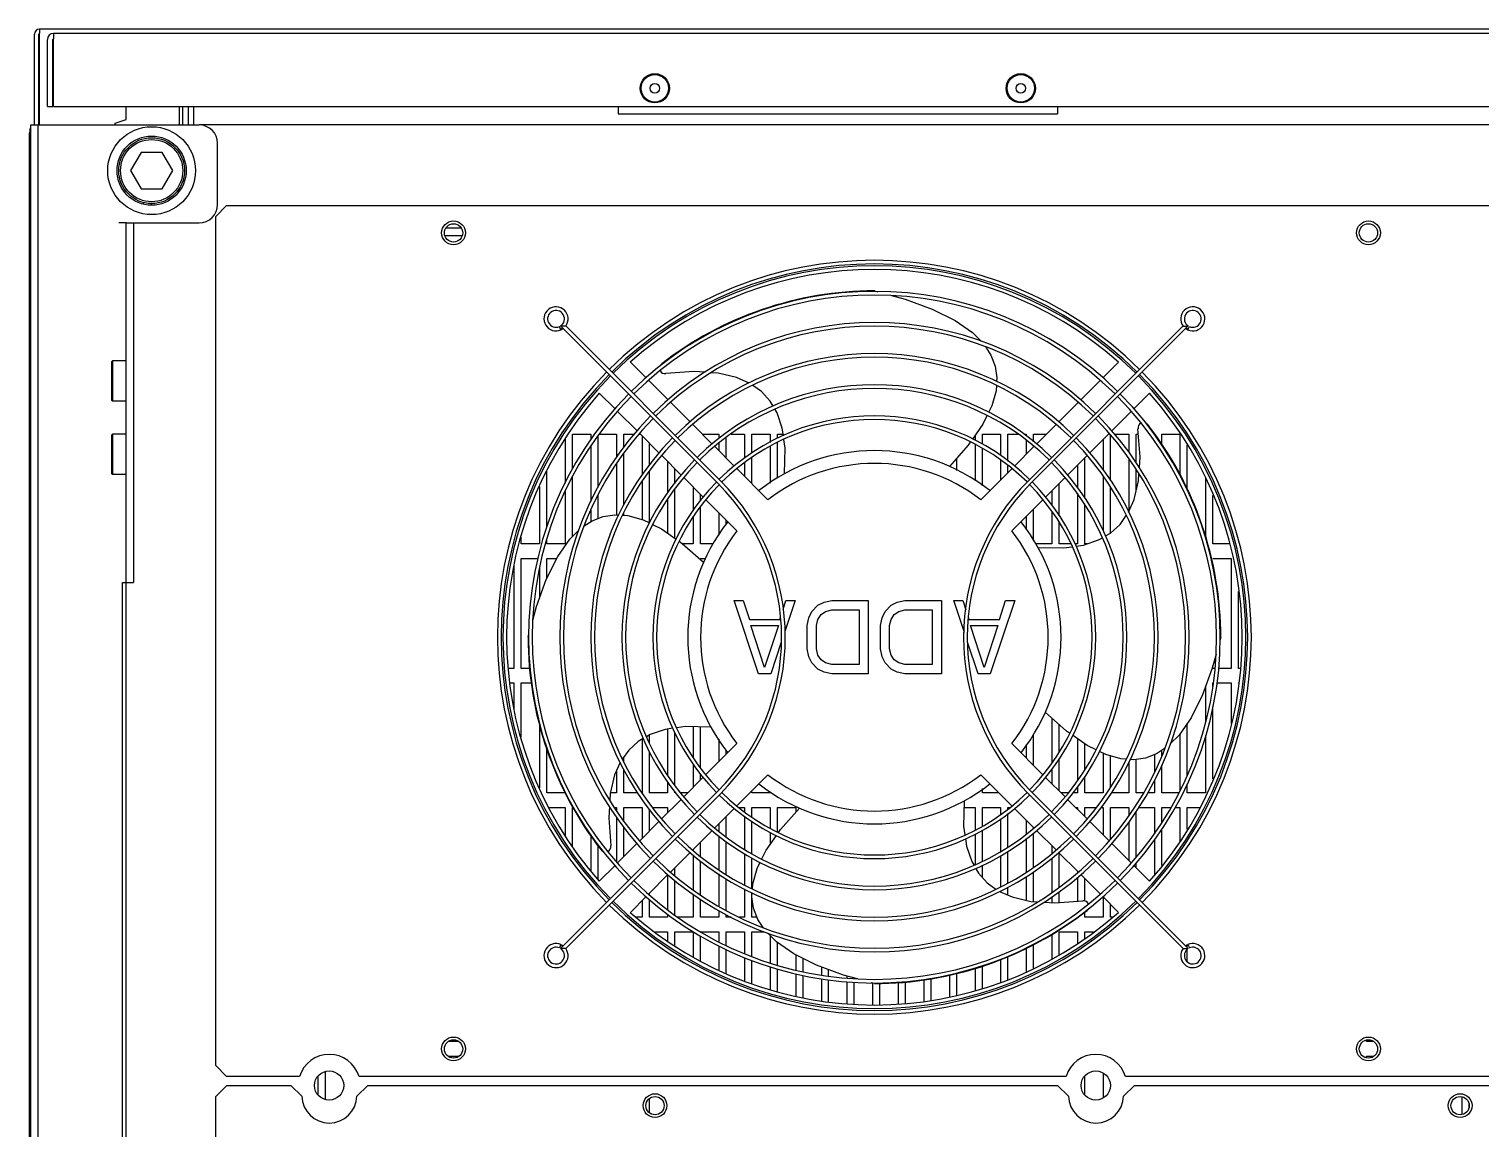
# Model space of a CAD drawing. Header units: millimetres. Extents: x 0 to 100, y -1 to 80.
# Drawn here: x 0 to 39.67, y 50.42 to 80.48 of the extents above; entities that cross this region are included whole.
import ezdxf

# ---------------------------------------------------------------- set-up
doc = ezdxf.new("R2010")
doc.units = ezdxf.units.MM
for name, color, linetype in [('2017-00020_0', 7, 'Continuous'), ('2401-00258-M8-20HWMC_0', 7, 'Continuous'), ('2401-00307_MDC-M4_0', 7, 'Continuous'), ('2401-00913_0', 7, 'Continuous'), ('2403-00027_S-M6-0_0', 7, 'Continuous'), ('2404-00013-D12D24-P_0', 7, 'Continuous'), ('2404-00038-S-D12_0', 7, 'Continuous'), ('4204-00012_0', 7, 'Continuous'), ('4212-16188_0', 7, 'Continuous'), ('4212-47912_3_0', 7, 'Continuous'), ('4212-63792_0', 7, 'Continuous'), ('4212-63794_0', 7, 'Continuous'), ('4212-63795_0', 7, 'Continuous'), ('4212-94039_0', 7, 'Continuous'), ('4212-97726_0', 7, 'Continuous'), ('4212-97727_0', 7, 'Continuous'), ('4212-KH007_0', 7, 'Continuous'), ('4215-00605_0', 7, 'Continuous'), ('4215-00863_0', 7, 'Continuous'), ('GUDINGJIAN_HOUBAN_7_0', 7, 'Continuous'), ('HOUSHANHENLIAN_26_0', 7, 'Continuous'), ('ZUOHOULIZHU_27_0', 7, 'Continuous')]:
    doc.layers.add(name, color=color, linetype=linetype)

msp = doc.modelspace()

# ---------------------------------------------------------------- linework, layer by layer
at = {"layer": '2017-00020_0', "color": 7, "linetype": 'Continuous'}
for p, q in [((23.1, 73.324), (23.19, 73.3)), ((16.862, 70.947), (16.431, 71.378)), ((18.828, 71.078), (18.647, 71.089)), ((29.769, 71.378), (29.338, 70.947)), ((17.463, 70.345), (16.932, 70.876)), ((20.015, 70.573), (19.78, 70.743)), ((29.268, 70.876), (28.74, 70.348)), ((15.582, 70.529), (16.013, 70.098)), ((18.066, 69.743), (17.535, 70.274)), ((28.669, 70.278), (28.138, 69.747)), ((30.187, 70.098), (30.618, 70.529)), ((16.084, 70.028), (16.615, 69.497)), ((20.442, 69.988), (20.386, 70.084)), ((26.307, 70.181), (26.22, 70.004)), ((29.588, 69.5), (30.116, 70.028)), ((18.668, 69.14), (18.136, 69.672)), ((28.067, 69.675), (27.53, 69.139)), ((16.686, 69.425), (17.217, 68.894)), ((19.271, 68.538), (18.739, 69.07)), ((27.459, 69.068), (26.926, 68.535)), ((28.987, 68.898), (29.518, 69.429)), ((17.288, 68.824), (17.82, 68.292)), ((28.379, 68.29), (28.915, 68.827)), ((20.192, 67.616), (19.342, 68.467)), ((26.855, 68.463), (26.008, 67.616)), ((30.318, 68.132), (30.33, 68.321)), ((17.89, 68.221), (18.422, 67.689)), ((27.775, 67.686), (28.308, 68.219)), ((18.493, 67.618), (19.344, 66.768)), ((26.856, 66.768), (27.703, 67.615)), ((29.813, 66.945), (29.984, 67.182)), ((27.571, 66.314), (28.265, 66.299)), ((28.265, 66.299), (28.501, 66.333)), ((29.228, 66.518), (29.331, 66.578)), ((19.933, 62.86), (19.267, 64.86)), ((19.267, 64.86), (19.517, 64.86)), ((19.517, 64.86), (19.683, 64.349)), ((20.605, 64.62), (20.683, 64.86)), ((20.933, 64.86), (20.652, 64.017)), ((20.683, 64.86), (20.933, 64.86)), ((21.392, 64.562), (21.558, 64.732)), ((21.558, 64.732), (21.725, 64.817)), ((21.725, 64.817), (21.933, 64.86)), ((21.933, 64.86), (22.933, 64.86)), ((22.933, 64.86), (22.933, 62.86)), ((23.392, 64.562), (23.558, 64.732)), ((23.558, 64.732), (23.725, 64.817)), ((23.725, 64.817), (23.933, 64.86)), ((23.933, 64.86), (24.933, 64.86)), ((24.933, 64.86), (24.933, 62.86)), ((25.558, 63.985), (25.267, 64.86)), ((25.267, 64.86), (25.517, 64.86)), ((25.517, 64.86), (25.598, 64.611)), ((26.933, 64.86), (26.267, 62.86)), ((26.517, 64.349), (26.683, 64.86)), ((26.683, 64.86), (26.933, 64.86)), ((19.683, 64.349), (20.517, 64.349)), ((20.517, 64.349), (20.537, 64.41)), ((21.267, 64.179), (21.308, 64.392)), ((21.308, 64.392), (21.392, 64.562)), ((21.517, 64.179), (21.558, 64.349)), ((21.558, 64.349), (21.642, 64.477)), ((21.642, 64.477), (21.767, 64.562)), ((21.767, 64.562), (21.933, 64.605)), ((21.933, 64.605), (22.683, 64.605)), ((22.683, 64.605), (22.683, 63.115)), ((23.267, 64.179), (23.308, 64.392)), ((23.308, 64.392), (23.392, 64.562)), ((23.517, 64.179), (23.558, 64.349)), ((23.558, 64.349), (23.642, 64.477)), ((23.642, 64.477), (23.767, 64.562)), ((23.767, 64.562), (23.933, 64.605)), ((23.933, 64.605), (24.683, 64.605)), ((24.683, 64.605), (24.683, 63.115)), ((25.663, 64.41), (25.683, 64.349)), ((25.683, 64.349), (26.517, 64.349)), ((13.636, 63.86), (13.66, 63.95)), ((20.1, 63.03), (19.725, 64.179)), ((19.725, 64.179), (20.475, 64.179)), ((20.475, 64.179), (20.1, 63.03)), ((21.267, 63.541), (21.267, 64.179)), ((21.517, 63.541), (21.517, 64.179)), ((23.267, 63.541), (23.267, 64.179)), ((23.517, 63.541), (23.517, 64.179)), ((26.1, 63.03), (25.725, 64.179)), ((25.725, 64.179), (26.475, 64.179)), ((26.475, 64.179), (26.1, 63.03)), ((20.554, 63.721), (20.267, 62.86)), ((21.308, 63.328), (21.267, 63.541)), ((21.558, 63.371), (21.517, 63.541)), ((23.308, 63.328), (23.267, 63.541)), ((23.558, 63.371), (23.517, 63.541)), ((25.933, 62.86), (25.646, 63.721)), ((32.565, 63.86), (32.54, 63.77)), ((21.392, 63.158), (21.308, 63.328)), ((21.558, 62.988), (21.392, 63.158)), ((21.642, 63.243), (21.558, 63.371)), ((21.767, 63.158), (21.642, 63.243)), ((21.933, 63.115), (21.767, 63.158)), ((22.683, 63.115), (21.933, 63.115)), ((23.392, 63.158), (23.308, 63.328)), ((23.558, 62.988), (23.392, 63.158)), ((23.642, 63.243), (23.558, 63.371)), ((23.767, 63.158), (23.642, 63.243)), ((23.933, 63.115), (23.767, 63.158)), ((24.683, 63.115), (23.933, 63.115)), ((20.267, 62.86), (19.933, 62.86)), ((21.725, 62.903), (21.558, 62.988)), ((21.933, 62.86), (21.725, 62.903)), ((22.933, 62.86), (21.933, 62.86)), ((23.725, 62.903), (23.558, 62.988)), ((23.933, 62.86), (23.725, 62.903)), ((24.933, 62.86), (23.933, 62.86)), ((26.267, 62.86), (25.933, 62.86)), ((16.972, 61.202), (16.869, 61.142)), ((17.935, 61.421), (17.699, 61.387)), ((18.629, 61.406), (17.935, 61.421)), ((16.387, 60.775), (16.216, 60.538)), ((19.344, 60.952), (18.497, 60.105)), ((27.707, 60.102), (26.856, 60.952)), ((18.425, 60.034), (17.892, 59.501)), ((19.345, 59.257), (20.192, 60.104)), ((26.008, 60.104), (26.858, 59.253)), ((28.31, 59.499), (27.778, 60.031)), ((15.882, 59.588), (15.87, 59.399)), ((17.821, 59.43), (17.285, 58.893)), ((18.741, 58.652), (19.274, 59.185)), ((26.929, 59.182), (27.461, 58.65)), ((28.912, 58.896), (28.38, 59.428)), ((17.213, 58.822), (16.682, 58.291)), ((29.514, 58.295), (28.983, 58.826)), ((18.133, 58.045), (18.67, 58.581)), ((27.532, 58.58), (28.064, 58.048)), ((16.612, 58.22), (16.084, 57.692)), ((17.531, 57.442), (18.062, 57.973)), ((28.134, 57.977), (28.665, 57.446)), ((30.116, 57.692), (29.585, 58.223)), ((16.013, 57.622), (15.582, 57.191)), ((19.893, 57.539), (19.98, 57.716)), ((25.758, 57.732), (25.814, 57.636)), ((30.618, 57.191), (30.187, 57.622)), ((16.932, 56.844), (17.46, 57.372)), ((26.185, 57.147), (26.42, 56.977)), ((28.737, 57.375), (29.268, 56.844)), ((16.431, 56.342), (16.862, 56.773)), ((29.338, 56.773), (29.769, 56.342)), ((27.372, 56.642), (27.553, 56.631)), ((23.1, 54.396), (23.01, 54.42))]:
    msp.add_line(p, q, dxfattribs=at)
for points in [[(23.565, 73.197), (23.941, 73.094), (24.678, 72.825), (25.306, 72.514), (25.778, 72.185), (26.013, 71.947)], [(26.143, 71.788), (26.285, 71.57), (26.401, 71.268), (26.447, 70.95), (26.44, 70.848)], [(18.473, 71.1), (18.166, 71.119), (17.401, 71.063)], [(19.678, 70.805), (19.336, 70.958), (18.828, 71.078)], [(26.433, 70.739), (26.423, 70.597), (26.307, 70.181)], [(20.335, 70.171), (20.253, 70.311), (20.015, 70.573)], [(20.613, 69.362), (20.582, 69.574), (20.442, 69.988)], [(26.176, 69.914), (26.06, 69.678), (25.778, 69.275)], [(30.34, 68.489), (30.359, 68.794), (30.303, 69.559)], [(20.646, 68.331), (20.661, 69.025), (20.627, 69.26)], [(25.72, 69.192), (25.664, 69.112), (25.15, 68.53)], [(30.045, 67.282), (30.198, 67.624), (30.318, 68.132)], [(15.172, 66.903), (15.39, 67.045), (15.692, 67.161), (16.01, 67.207), (16.117, 67.2)], [(16.223, 67.193), (16.363, 67.183), (16.779, 67.067), (16.951, 66.982)], [(13.763, 64.325), (13.866, 64.701), (14.135, 65.438), (14.446, 66.066), (14.775, 66.538), (15.016, 66.776)], [(17.04, 66.938), (17.282, 66.82), (17.683, 66.54)], [(29.417, 66.629), (29.551, 66.707), (29.813, 66.945)], [(17.765, 66.482), (17.848, 66.424), (18.43, 65.91)], [(28.604, 66.348), (28.814, 66.378), (29.228, 66.518)], [(32.437, 63.395), (32.334, 63.019), (32.065, 62.282), (31.754, 61.654), (31.425, 61.182), (31.184, 60.944)], [(28.435, 61.238), (28.352, 61.296), (27.77, 61.81)], [(17.596, 61.372), (17.386, 61.342), (16.972, 61.202)], [(29.16, 60.782), (28.918, 60.9), (28.517, 61.18)], [(16.783, 61.091), (16.649, 61.013), (16.387, 60.775)], [(29.977, 60.527), (29.837, 60.537), (29.421, 60.653), (29.249, 60.738)], [(31.028, 60.817), (30.81, 60.675), (30.508, 60.559), (30.19, 60.513), (30.083, 60.52)], [(16.155, 60.438), (16.002, 60.096), (15.882, 59.588)], [(15.86, 59.231), (15.841, 58.926), (15.897, 58.161)], [(20.48, 58.528), (20.536, 58.608), (21.05, 59.19)], [(25.554, 59.389), (25.539, 58.695), (25.573, 58.46)], [(20.024, 57.806), (20.14, 58.042), (20.422, 58.445)], [(25.587, 58.358), (25.618, 58.146), (25.758, 57.732)], [(19.767, 56.981), (19.777, 57.123), (19.893, 57.539)], [(25.865, 57.549), (25.947, 57.409), (26.185, 57.147)], [(20.057, 55.932), (19.915, 56.15), (19.799, 56.452), (19.753, 56.77), (19.76, 56.872)], [(26.522, 56.915), (26.864, 56.762), (27.372, 56.642)], [(27.727, 56.62), (28.034, 56.601), (28.799, 56.657)], [(22.635, 54.523), (22.259, 54.626), (21.522, 54.895), (20.894, 55.206), (20.422, 55.535), (20.187, 55.773)]]:
    msp.add_lwpolyline(points, dxfattribs=at)
for centre, radius, start, end in [((23.1, 63.86), 10.05, 48.4227, 131.5773), ((23.1, 63.86), 9.464, 90, 127.8739), ((14.4, 72.56), 0.31, 294.8049, 306), ((31.8, 72.56), 0.31, 234, 245.1951), ((17.382, 71.212), 0.15, 127.8739, 158.1392), ((17.382, 71.212), 0.15, 206.6536, 277.2965), ((23.1, 63.86), 10.05, 138.4227, 221.5773), ((23.1, 63.86), 10.05, 318.4227, 41.5773), ((30.452, 69.578), 0.15, 116.6536, 187.2965), ((30.452, 69.578), 0.15, 37.8739, 68.1392), ((23.1, 63.86), 9.464, 0, 37.8739), ((23.1, 63.86), 5.1, 51.7714, 128.2286), ((23.1, 63.86), 4.75, 52.2567, 127.7433), ((23.1, 63.86), 5.1, 141.7714, 218.2286), ((23.1, 63.86), 4.75, 142.2567, 217.7433), ((23.1, 63.86), 4.75, 322.2567, 37.7433), ((23.1, 63.86), 5.1, 321.7714, 38.2286), ((23.1, 63.86), 9.464, 180, 217.8739), ((23.1, 63.86), 4.75, 232.2567, 307.7433), ((23.1, 63.86), 5.1, 231.7714, 308.2286), ((15.748, 58.142), 0.15, 217.8739, 248.1392), ((15.748, 58.142), 0.15, 296.6536, 7.2965), ((23.1, 63.86), 10.05, 228.4227, 311.5773), ((23.1, 63.86), 9.464, 270, 307.8739), ((28.818, 56.508), 0.15, 26.6536, 97.2965), ((28.818, 56.508), 0.15, 307.8739, 338.1392), ((14.4, 55.16), 0.31, 54, 65.1951), ((31.8, 55.16), 0.31, 114.8049, 126)]:
    msp.add_arc(centre, radius, start, end, dxfattribs=at)
at = {"layer": '2401-00258-M8-20HWMC_0', "color": 7, "linetype": 'Continuous'}
for p, q in [((11.393, 75.05), (11.807, 75.05)), ((11.36, 74.84), (11.84, 74.84))]:
    msp.add_line(p, q, dxfattribs=at)
at = {"layer": '2401-00307_MDC-M4_0', "color": 7, "linetype": 'Continuous'}
for centre, radius in [((17.1, 78.86), 0.375), ((17.1, 78.86), 0.13), ((27.1, 78.86), 0.375), ((27.1, 78.86), 0.13)]:
    msp.add_circle(centre, radius, dxfattribs=at)
at = {"layer": '2401-00913_0', "color": 7, "linetype": 'Continuous'}
for p, q in [((3.061, 77.11), (2.773, 76.61)), ((3.639, 77.11), (3.061, 77.11)), ((3.927, 76.61), (3.639, 77.11)), ((2.773, 76.61), (3.061, 76.11)), ((3.639, 76.11), (3.927, 76.61)), ((3.061, 76.11), (3.639, 76.11))]:
    msp.add_line(p, q, dxfattribs=at)
for radius in [0.9, 0.85]:
    msp.add_circle((3.35, 76.61), radius, dxfattribs=at)
at = {"layer": '2403-00027_S-M6-0_0', "color": 7, "linetype": 'Continuous'}
for p, q in [((2.25, 71.382), (2.28, 71.412)), ((2.25, 71.382), (2.25, 70.338)), ((2.28, 71.412), (2.28, 70.308)), ((2.65, 71.412), (2.28, 71.412)), ((2.25, 70.338), (2.28, 70.308)), ((2.65, 70.308), (2.28, 70.308)), ((2.25, 69.382), (2.28, 69.412)), ((2.25, 69.382), (2.25, 68.338)), ((2.28, 69.412), (2.28, 68.308)), ((2.65, 69.412), (2.28, 69.412)), ((2.25, 68.338), (2.28, 68.308)), ((2.65, 68.308), (2.28, 68.308))]:
    msp.add_line(p, q, dxfattribs=at)
at = {"layer": '2404-00013-D12D24-P_0', "color": 7, "linetype": 'Continuous'}
msp.add_circle((3.35, 76.61), 1.2, dxfattribs=at)
at = {"layer": '2404-00038-S-D12_0', "color": 7, "linetype": 'Continuous'}
for p, q in [((3.129, 75.691), (3.129, 75.739)), ((3.35, 75.665), (3.35, 75.713))]:
    msp.add_line(p, q, dxfattribs=at)
msp.add_circle((3.35, 76.61), 0.945, dxfattribs=at)
at = {"layer": '4204-00012_0', "color": 7, "linetype": 'Continuous'}
for p, q in [((14.535, 72.259), (14.494, 72.35)), ((18.822, 68.067), (14.523, 72.366)), ((14.598, 72.362), (14.562, 72.363)), ((18.893, 68.138), (14.666, 72.365)), ((27.307, 68.138), (31.534, 72.365)), ((27.378, 68.067), (31.677, 72.366)), ((31.602, 72.362), (31.638, 72.363)), ((31.665, 72.259), (31.706, 72.35)), ((14.523, 55.354), (18.822, 59.653)), ((14.666, 55.355), (18.893, 59.582)), ((31.534, 55.355), (27.307, 59.582)), ((31.677, 55.354), (27.378, 59.653)), ((14.535, 55.461), (14.494, 55.37)), ((14.598, 55.358), (14.562, 55.357)), ((31.602, 55.358), (31.638, 55.357)), ((31.665, 55.461), (31.706, 55.37))]:
    msp.add_line(p, q, dxfattribs=at)
for points in [[(14.562, 72.363), (14.534, 72.365), (14.523, 72.366)], [(14.666, 72.365), (14.657, 72.364), (14.63, 72.363), (14.598, 72.362)], [(31.534, 72.365), (31.543, 72.364), (31.57, 72.363), (31.602, 72.362)], [(31.638, 72.363), (31.666, 72.365), (31.677, 72.366)], [(14.562, 55.357), (14.534, 55.355), (14.523, 55.354)], [(14.666, 55.355), (14.656, 55.356), (14.63, 55.357), (14.598, 55.358)], [(31.534, 55.355), (31.544, 55.356), (31.57, 55.357), (31.602, 55.358)], [(31.638, 55.357), (31.666, 55.355), (31.677, 55.354)]]:
    msp.add_lwpolyline(points, dxfattribs=at)
for centre, radius, start, end in [((23.1, 63.86), 10.3, 45.2785, 134.7215), ((23.1, 63.86), 10.2, 45.281, 134.7182), ((23.1, 63.86), 9.45, 45.3042, 134.6958), ((23.1, 63.86), 9.35, 45.3074, 134.6926), ((14.4, 72.56), 0.33, 323.7147, 294.0752), ((14.4, 72.56), 0.23, 302.4441, 294.0752), ((31.8, 72.56), 0.33, 245.9248, 216.2853), ((31.8, 72.56), 0.23, 245.9248, 237.5559), ((23.1, 63.86), 8.6, 45.3334, 134.6664), ((23.1, 63.86), 8.5, 45.3373, 134.6624), ((23.1, 63.86), 7.75, 45.37, 134.629), ((23.1, 63.86), 7.65, 45.3748, 134.6241), ((23.1, 63.86), 10.3, 135.2785, 224.7215), ((23.1, 63.86), 10.2, 135.2818, 224.719), ((23.1, 63.86), 10.2, 315.2818, 44.719), ((23.1, 63.86), 10.3, 315.2785, 44.7215), ((23.1, 63.86), 6.9, 45.4154, 134.584), ((23.1, 63.86), 6.8, 45.4215, 134.5779), ((23.1, 63.86), 9.45, 135.3042, 224.6958), ((23.1, 63.86), 9.35, 135.3074, 224.6926), ((23.1, 63.86), 9.35, 315.3074, 44.6926), ((23.1, 63.86), 9.45, 315.3042, 44.6958), ((23.1, 63.86), 8.6, 135.3336, 224.6666), ((23.1, 63.86), 8.5, 135.3376, 224.6627), ((23.1, 63.86), 6.05, 45.4741, 134.4995), ((23.1, 63.86), 8.5, 315.3376, 44.6627), ((23.1, 63.86), 8.6, 315.3336, 44.6666), ((23.1, 63.86), 5.95, 45.482, 134.5594), ((23.1, 63.86), 7.75, 135.371, 224.63), ((23.1, 63.86), 7.65, 135.3759, 224.6252), ((23.1, 63.86), 7.65, 315.3759, 44.6252), ((23.1, 63.86), 7.75, 315.371, 44.63), ((23.1, 63.86), 6.9, 135.416, 224.5846), ((23.1, 63.86), 6.9, 315.416, 44.5846), ((23.1, 63.86), 6.8, 135.4221, 224.5785), ((23.1, 63.86), 6.8, 315.4221, 44.5785), ((23.1, 63.86), 6.05, 135.5005, 224.5259), ((23.1, 63.86), 5.95, 135.5275, 224.518), ((14.615, 63.86), 5.95, 315, 45), ((14.615, 63.86), 6.05, 315, 45), ((31.585, 63.86), 6.05, 135, 225), ((31.585, 63.86), 5.95, 135, 225), ((23.1, 63.86), 5.95, 315.4529, 44.518), ((23.1, 63.86), 6.05, 315.5005, 44.5259), ((23.1, 63.86), 6.05, 225.4741, 314.4995), ((23.1, 63.86), 5.95, 225.482, 314.5594), ((23.1, 63.86), 6.9, 225.4154, 314.584), ((23.1, 63.86), 6.8, 225.4215, 314.5779), ((23.1, 63.86), 7.75, 225.37, 314.629), ((23.1, 63.86), 7.65, 225.3748, 314.6241), ((23.1, 63.86), 8.6, 225.3334, 314.6664), ((23.1, 63.86), 8.5, 225.3373, 314.6624), ((23.1, 63.86), 9.45, 225.3042, 314.6958), ((23.1, 63.86), 9.35, 225.3074, 314.6926), ((23.1, 63.86), 10.3, 225.2785, 314.7215), ((23.1, 63.86), 10.2, 225.281, 314.7182), ((14.4, 55.16), 0.33, 65.9248, 36.2853), ((14.4, 55.16), 0.23, 65.9248, 57.5559), ((31.8, 55.16), 0.33, 143.7147, 114.0752), ((31.8, 55.16), 0.23, 122.4441, 114.0752)]:
    msp.add_arc(centre, radius, start, end, dxfattribs=at)
at = {"layer": '4212-16188_0', "color": 7, "linetype": 'Continuous'}
for p, q in [((14.65, 69.277), (14.65, 68.068)), ((14.85, 68.468), (14.85, 69.41)), ((14.85, 69.41), (15.35, 69.41)), ((15.35, 69.41), (15.35, 69.262)), ((15.35, 69.085), (15.35, 67.566)), ((15.55, 67.978), (15.55, 69.362)), ((15.581, 69.41), (16.05, 69.41)), ((16.05, 69.41), (16.05, 68.777)), ((16.25, 69.048), (16.25, 69.41)), ((16.25, 69.41), (16.536, 69.41)), ((16.672, 69.41), (16.701, 69.41)), ((16.75, 69.361), (16.75, 68.29)), ((16.95, 68.562), (16.95, 69.161)), ((18.399, 69.41), (18.85, 69.41)), ((18.85, 69.41), (18.85, 69.29)), ((18.85, 69.167), (18.85, 68.959)), ((19.05, 68.759), (19.05, 69.316)), ((19.183, 69.41), (19.55, 69.41)), ((19.55, 69.41), (19.55, 68.755)), ((19.75, 68.887), (19.75, 69.41)), ((19.75, 69.41), (20.25, 69.41)), ((20.25, 69.41), (20.25, 69.185)), ((20.25, 69.072), (20.25, 68.067)), ((20.45, 69.298), (20.45, 69.41)), ((20.45, 69.41), (20.606, 69.41)), ((20.45, 68.207), (20.45, 69.184)), ((25.85, 69.378), (25.85, 69.242)), ((25.85, 69.132), (25.85, 68.137)), ((26.05, 69.137), (26.05, 69.41)), ((26.05, 69.41), (26.55, 69.41)), ((26.55, 69.41), (26.55, 68.828)), ((26.75, 68.674), (26.75, 69.41)), ((26.75, 69.41), (27.025, 69.41)), ((27.193, 69.41), (27.25, 69.41)), ((27.25, 69.41), (27.25, 69.364)), ((27.25, 69.236), (27.25, 68.859)), ((27.45, 69.203), (27.45, 69.41)), ((27.45, 69.41), (27.801, 69.41)), ((27.45, 69.06), (27.45, 69.075)), ((29.35, 69.261), (29.35, 68.442)), ((29.55, 68.139), (29.55, 69.395)), ((29.663, 69.41), (30.05, 69.41)), ((30.05, 69.41), (30.05, 68.917)), ((30.25, 68.622), (30.25, 69.41)), ((30.25, 69.41), (30.314, 69.41)), ((30.95, 69.114), (30.95, 69.41)), ((30.95, 69.41), (31.45, 69.41)), ((31.45, 69.41), (31.45, 68.278)), ((31.65, 67.877), (31.65, 69.105)), ((16.25, 67.484), (16.25, 68.89)), ((17.45, 68.661), (17.45, 67.804)), ((19.75, 68.059), (19.75, 68.766)), ((25.35, 68.417), (25.35, 68.756)), ((26.05, 67.997), (26.05, 69.019)), ((26.55, 68.705), (26.55, 68.159)), ((28.85, 67.657), (28.85, 68.761)), ((30.05, 68.741), (30.05, 67.293)), ((14.15, 66.889), (14.15, 68.419)), ((14.85, 66.612), (14.85, 68.246)), ((16.05, 68.606), (16.05, 67.204)), ((16.95, 66.988), (16.95, 68.409)), ((17.65, 68.083), (17.65, 68.461)), ((19.55, 68.626), (19.55, 68.259)), ((26.75, 68.359), (26.75, 68.546)), ((28.65, 68.561), (28.65, 67.953)), ((29.35, 68.261), (29.35, 66.765)), ((30.25, 67.843), (30.25, 68.446)), ((13.95, 67.972), (13.95, 66.41)), ((14.65, 67.844), (14.65, 66.41)), ((16.75, 68.121), (16.75, 67.075)), ((17.65, 66.563), (17.65, 67.917)), ((18.15, 67.961), (18.15, 67.332)), ((27.95, 67.861), (27.95, 67.464)), ((28.15, 67.178), (28.15, 68.061)), ((29.55, 66.706), (29.55, 67.967)), ((32.15, 68.212), (32.15, 66.583)), ((15.55, 67.106), (15.55, 67.753)), ((17.45, 67.633), (17.45, 66.702)), ((18.35, 67.606), (18.35, 67.761)), ((28.65, 67.785), (28.65, 66.41)), ((28.85, 66.41), (28.85, 67.472)), ((32.35, 66.41), (32.35, 67.733)), ((15.35, 67.331), (15.35, 67.019)), ((16.25, 67.191), (16.25, 67.251)), ((18.15, 67.147), (18.15, 66.41)), ((18.35, 66.41), (18.35, 67.432)), ((18.85, 67.261), (18.85, 66.648)), ((19.05, 66.934), (19.05, 67.061)), ((27.25, 67.161), (27.25, 66.791)), ((27.45, 66.505), (27.45, 67.361)), ((27.95, 67.303), (27.95, 66.41)), ((28.15, 66.41), (28.15, 66.992)), ((13.45, 66.41), (13.45, 66.59)), ((13.95, 66.41), (13.45, 66.41)), ((14.15, 66.41), (14.15, 66.534)), ((14.65, 66.41), (14.15, 66.41)), ((18.15, 66.41), (17.865, 66.41)), ((18.683, 66.41), (18.35, 66.41)), ((27.95, 66.41), (27.517, 66.41)), ((28.465, 66.41), (28.15, 66.41)), ((28.65, 66.41), (28.575, 66.41)), ((28.91, 66.41), (28.85, 66.41)), ((32.799, 66.41), (32.35, 66.41)), ((13.45, 63.01), (13.45, 66.01)), ((13.45, 66.01), (13.898, 66.01)), ((14.15, 65.469), (14.15, 66.01)), ((14.15, 66.01), (14.418, 66.01)), ((18.35, 65.981), (18.35, 66.01)), ((18.35, 66.01), (18.497, 66.01)), ((32.35, 66.01), (32.85, 66.01)), ((32.85, 66.01), (32.85, 63.01)), ((13.25, 65.85), (13.25, 63.01)), ((13.95, 65.752), (13.95, 64.931)), ((33.05, 63.01), (33.05, 65.111)), ((13.25, 63.01), (13.097, 63.01)), ((13.692, 63.01), (13.45, 63.01)), ((32.35, 63.01), (32.35, 63.078)), ((32.401, 63.01), (32.35, 63.01)), ((32.85, 63.01), (32.502, 63.01)), ((33.103, 63.01), (33.05, 63.01)), ((13.15, 62.61), (13.25, 62.61)), ((13.25, 62.61), (13.25, 61.87)), ((13.45, 61.13), (13.45, 62.61)), ((13.45, 62.61), (13.719, 62.61)), ((32.15, 62.515), (32.15, 61.538)), ((32.35, 62.513), (32.35, 62.61)), ((32.35, 62.61), (32.364, 62.61)), ((32.465, 62.61), (32.85, 62.61)), ((32.85, 62.61), (32.85, 61.5)), ((33.05, 62.609), (33.05, 62.61)), ((32.35, 59.987), (32.35, 61.962)), ((27.95, 61.651), (27.95, 60.415)), ((31.65, 60.077), (31.65, 61.505)), ((13.95, 61.458), (13.95, 59.748)), ((16.95, 60.978), (16.95, 61.189)), ((17.45, 61.352), (17.45, 60.092)), ((17.65, 59.802), (17.65, 61.256)), ((18.15, 61.416), (18.15, 60.571)), ((18.35, 60.29), (18.35, 61.412)), ((27.45, 60.359), (27.45, 61.215)), ((28.15, 60.716), (28.15, 61.474)), ((31.45, 61.218), (31.45, 59.675)), ((32.15, 61.173), (32.15, 59.61)), ((14.15, 59.61), (14.15, 60.831)), ((16.75, 61.072), (16.75, 59.61)), ((16.95, 59.61), (16.95, 60.732)), ((18.85, 61.072), (18.85, 60.459)), ((19.05, 60.659), (19.05, 60.786)), ((27.25, 60.929), (27.25, 60.559)), ((28.65, 61.087), (28.65, 59.943)), ((28.85, 60.234), (28.85, 60.948)), ((30.95, 60.601), (30.95, 60.766)), ((16.25, 60.472), (16.25, 60.585)), ((18.15, 60.382), (18.15, 59.759)), ((28.15, 59.659), (28.15, 60.542)), ((29.35, 60.688), (29.35, 59.61)), ((29.55, 59.756), (29.55, 60.617)), ((30.05, 60.447), (30.05, 59.61)), ((30.25, 59.61), (30.25, 60.521)), ((30.75, 60.652), (30.75, 60.178)), ((30.95, 59.61), (30.95, 60.36)), ((16.05, 60.204), (16.05, 59.61)), ((16.25, 59.61), (16.25, 60.256)), ((18.35, 59.959), (18.35, 60.129)), ((27.95, 60.257), (27.95, 59.859)), ((28.85, 59.61), (28.85, 60.055)), ((30.75, 59.948), (30.75, 59.61)), ((14.65, 59.61), (14.15, 59.61)), ((16.05, 59.61), (15.887, 59.61)), ((16.631, 59.61), (16.25, 59.61)), ((17.45, 59.61), (16.95, 59.61)), ((17.45, 59.906), (17.45, 59.61)), ((17.65, 59.61), (17.65, 59.643)), ((18.001, 59.61), (17.805, 59.61)), ((19.75, 59.61), (19.75, 59.661)), ((20.25, 59.61), (19.75, 59.61)), ((26.05, 59.61), (26.05, 59.723)), ((26.501, 59.61), (26.05, 59.61)), ((28.407, 59.61), (28.199, 59.61)), ((28.65, 59.61), (28.53, 59.61)), ((28.65, 59.767), (28.65, 59.61)), ((29.35, 59.61), (28.85, 59.61)), ((30.05, 59.61), (29.58, 59.61)), ((30.451, 59.61), (30.25, 59.61)), ((30.75, 59.61), (30.57, 59.61)), ((31.418, 59.61), (30.95, 59.61)), ((31.65, 59.61), (31.65, 59.853)), ((32.15, 59.61), (31.65, 59.61)), ((14.203, 59.21), (14.65, 59.21)), ((14.65, 59.21), (14.65, 58.443)), ((14.85, 58.134), (14.85, 59.21)), ((15.859, 59.21), (15.874, 59.21)), ((15.989, 59.21), (16.05, 59.21)), ((16.05, 59.21), (16.05, 59.114)), ((16.25, 58.844), (16.25, 59.21)), ((16.25, 59.21), (16.75, 59.21)), ((16.75, 59.21), (16.75, 58.359)), ((16.95, 58.559), (16.95, 59.154)), ((17.033, 59.21), (17.45, 59.21)), ((17.45, 59.21), (17.45, 59.059)), ((19.404, 59.21), (19.55, 59.21)), ((19.55, 59.21), (19.55, 59.095)), ((19.75, 58.947), (19.75, 59.21)), ((19.75, 59.21), (20.25, 59.21)), ((20.25, 59.21), (20.25, 58.639)), ((20.45, 58.542), (20.45, 59.21)), ((20.45, 59.21), (20.95, 59.21)), ((20.95, 59.21), (20.95, 59.077)), ((25.55, 59.21), (25.85, 59.21)), ((25.85, 59.21), (25.85, 58.594)), ((26.05, 58.702), (26.05, 59.21)), ((26.05, 59.21), (26.55, 59.21)), ((26.55, 59.21), (26.55, 59.013)), ((26.75, 59.164), (26.75, 59.21)), ((26.75, 59.21), (26.81, 59.21)), ((28.599, 59.21), (28.65, 59.21)), ((28.65, 59.21), (28.65, 59.159)), ((28.85, 58.959), (28.85, 59.21)), ((28.85, 59.21), (29.164, 59.21)), ((29.294, 59.21), (29.35, 59.21)), ((29.35, 59.21), (29.35, 58.459)), ((29.55, 58.335), (29.55, 59.21)), ((29.55, 59.21), (30.05, 59.21)), ((30.05, 59.21), (30.05, 58.979)), ((30.326, 59.21), (30.75, 59.21)), ((30.75, 59.21), (30.75, 58.492)), ((30.95, 58.796), (30.95, 59.21)), ((30.95, 59.21), (31.206, 59.21)), ((31.324, 59.21), (31.45, 59.21)), ((31.45, 59.21), (31.45, 58.272)), ((31.65, 58.615), (31.65, 59.21)), ((31.65, 59.21), (31.997, 59.21)), ((16.05, 58.951), (16.05, 57.73)), ((18.85, 58.761), (18.85, 58.565)), ((19.05, 58.404), (19.05, 58.961)), ((19.55, 58.967), (19.55, 58.071)), ((19.75, 57.943), (19.75, 58.83)), ((26.55, 58.897), (26.55, 58.01)), ((26.75, 58.124), (26.75, 59.043)), ((27.25, 58.861), (27.25, 58.481)), ((30.05, 58.802), (30.05, 57.759)), ((30.25, 57.839), (30.25, 59.085)), ((15.35, 58.458), (15.35, 57.49)), ((16.25, 57.859), (16.25, 58.664)), ((18.85, 58.436), (18.85, 57.511)), ((20.25, 58.525), (20.25, 58.199)), ((25.85, 58.481), (25.85, 57.651)), ((26.05, 57.737), (26.05, 58.589)), ((27.25, 58.358), (27.25, 57.437)), ((27.45, 58.64), (27.45, 58.66)), ((27.45, 57.575), (27.45, 58.506)), ((30.75, 58.326), (30.75, 57.361)), ((30.95, 57.619), (30.95, 58.606)), ((15.55, 57.232), (15.55, 58.166)), ((18.15, 58.061), (18.15, 58.032)), ((18.35, 57.875), (18.35, 58.261)), ((19.05, 57.372), (19.05, 58.274)), ((19.55, 57.952), (19.55, 57.095)), ((26.75, 57.143), (26.75, 58.009)), ((27.95, 58.161), (27.95, 57.945)), ((28.15, 57.023), (28.15, 57.961)), ((17.65, 57.342), (17.65, 57.561)), ((18.15, 57.909), (18.15, 56.961)), ((18.35, 56.813), (18.35, 57.746)), ((19.75, 56.99), (19.75, 57.831)), ((26.05, 57.295), (26.05, 57.629)), ((26.55, 57.896), (26.55, 57.037)), ((27.95, 57.819), (27.95, 56.887)), ((30.25, 57.559), (30.25, 57.691)), ((17.45, 57.361), (17.45, 56.415)), ((17.65, 56.272), (17.65, 57.22)), ((18.85, 57.391), (18.85, 56.509)), ((19.05, 56.39), (19.05, 57.259)), ((27.25, 57.321), (27.25, 56.671)), ((27.45, 56.637), (27.45, 57.452)), ((28.65, 57.453), (28.65, 57.432)), ((28.65, 57.296), (28.65, 56.646)), ((28.85, 56.652), (28.85, 57.261)), ((16.95, 56.828), (16.95, 56.861)), ((18.15, 56.837), (18.15, 56.21)), ((19.55, 56.982), (19.55, 56.21)), ((19.75, 56.21), (19.75, 56.877)), ((26.55, 56.927), (26.55, 56.902)), ((26.75, 56.812), (26.75, 57.027)), ((27.95, 56.76), (27.95, 56.606)), ((28.15, 56.609), (28.15, 56.905)), ((29.35, 56.761), (29.35, 56.21)), ((16.75, 56.661), (16.75, 56.21)), ((16.95, 56.21), (16.95, 56.693)), ((18.35, 56.21), (18.35, 56.702)), ((18.85, 56.393), (18.85, 56.21)), ((28.85, 56.21), (28.85, 56.348)), ((29.55, 56.21), (29.55, 56.561)), ((16.75, 56.21), (16.599, 56.21)), ((17.45, 56.21), (16.95, 56.21)), ((17.45, 56.286), (17.45, 56.21)), ((18.15, 56.21), (17.732, 56.21)), ((18.85, 56.21), (18.35, 56.21)), ((19.05, 56.21), (19.05, 56.284)), ((19.186, 56.21), (19.05, 56.21)), ((19.55, 56.21), (19.418, 56.21)), ((19.892, 56.21), (19.75, 56.21)), ((29.35, 56.21), (28.85, 56.21)), ((29.601, 56.21), (29.55, 56.21)), ((17.109, 55.81), (17.45, 55.81)), ((17.45, 55.81), (17.45, 55.554)), ((17.65, 55.433), (17.65, 55.81)), ((17.65, 55.81), (18.15, 55.81)), ((18.15, 55.81), (18.15, 55.13)), ((18.35, 55.81), (18.85, 55.81)), ((18.35, 55.009), (18.35, 55.698)), ((18.85, 55.81), (18.85, 55.542)), ((19.05, 55.443), (19.05, 55.81)), ((19.05, 55.81), (19.55, 55.81)), ((19.55, 55.81), (19.55, 55.219)), ((19.75, 55.137), (19.75, 55.81)), ((19.75, 55.81), (20.076, 55.81)), ((20.25, 55.709), (20.25, 54.96)), ((27.95, 55.739), (27.95, 55.069)), ((28.15, 55.191), (28.15, 55.81)), ((28.15, 55.81), (28.65, 55.81)), ((28.65, 55.81), (28.65, 55.493)), ((28.85, 55.621), (28.85, 55.81)), ((28.85, 55.81), (29.091, 55.81)), ((18.85, 55.431), (18.85, 54.772)), ((19.05, 54.682), (19.05, 55.331)), ((20.45, 54.903), (20.45, 55.516)), ((20.95, 55.178), (20.95, 54.761)), ((27.25, 55.377), (27.25, 54.727)), ((27.45, 54.817), (27.45, 55.476)), ((31.65, 55.381), (31.65, 55.427)), ((31.65, 54.988), (31.65, 55.329)), ((19.55, 55.112), (19.55, 54.459)), ((19.75, 54.397), (19.75, 55.028)), ((20.25, 54.856), (20.25, 54.241)), ((20.45, 54.178), (20.45, 54.799)), ((21.15, 54.718), (21.15, 55.079)), ((21.65, 54.848), (21.65, 54.629)), ((21.85, 54.596), (21.85, 54.775)), ((25.85, 54.819), (25.85, 54.209)), ((26.05, 54.272), (26.05, 54.885)), ((26.55, 55.059), (26.55, 54.428)), ((26.75, 54.502), (26.75, 55.128)), ((20.95, 54.658), (20.95, 54.055)), ((21.15, 54.019), (21.15, 54.618)), ((21.65, 54.528), (21.65, 53.927)), ((21.85, 53.89), (21.85, 54.495)), ((22.35, 54.601), (22.35, 54.546)), ((22.35, 54.445), (22.35, 53.855)), ((22.55, 54.531), (22.55, 54.534)), ((22.55, 53.843), (22.55, 54.431)), ((23.05, 54.409), (23.05, 53.813)), ((23.25, 53.819), (23.25, 54.405)), ((23.75, 54.434), (23.75, 53.849)), ((23.95, 53.861), (23.95, 54.452)), ((24.45, 54.499), (24.45, 53.909)), ((24.65, 53.945), (24.65, 54.539)), ((25.15, 54.638), (25.15, 54.037)), ((25.35, 54.074), (25.35, 54.68)), ((11.75, 52.81), (11.45, 52.81)), ((36.55, 52.81), (36.55, 52.854)), ((36.75, 52.81), (36.55, 52.81)), ((11.45, 52.41), (11.75, 52.41)), ((36.55, 52.366), (36.55, 52.41)), ((36.55, 52.41), (36.75, 52.41)), ((28.85, 51.346), (28.85, 51.874)), ((29.35, 51.956), (29.35, 51.264)), ((16.95, 50.865), (16.95, 51.255)), ((39.15, 51.306), (39.15, 50.814)), ((39.35, 51.013), (39.35, 51.107))]:
    msp.add_line(p, q, dxfattribs=at)
at = {"layer": '4212-47912_3_0', "color": 7, "linetype": 'Continuous'}
for p, q in [((16.1, 78.36), (16.1, 78.16)), ((16.1, 78.16), (28.1, 78.16)), ((28.1, 78.36), (28.1, 78.16))]:
    msp.add_line(p, q, dxfattribs=at)
at = {"layer": '4212-63792_0', "color": 7, "linetype": 'Continuous'}
msp.add_line((95.55, 77.86), (4.65, 77.86), dxfattribs=at)
for centre, radius in [((11.6, 74.91), 0.25), ((36.6, 74.91), 0.25), ((11.6, 52.61), 0.25), ((36.6, 52.61), 0.25), ((8.2, 51.61), 0.4), ((29.15, 51.61), 0.4), ((17.105, 51.06), 0.25), ((39.105, 51.06), 0.25)]:
    msp.add_circle(centre, radius, dxfattribs=at)
at = {"layer": '4212-63794_0', "color": 7, "linetype": 'Continuous'}
for p, q in [((5.4, 75.66), (5.1, 75.36)), ((5.4, 75.66), (94.8, 75.66)), ((5.1, 52.16), (5.1, 75.36)), ((5.1, 52.16), (5.4, 51.86)), ((7.393, 51.86), (5.4, 51.86)), ((28.338, 51.86), (9.017, 51.86)), ((49.293, 51.86), (29.962, 51.86))]:
    msp.add_line(p, q, dxfattribs=at)
for centre in [(11.6, 74.91), (36.6, 74.91), (11.6, 52.61), (36.6, 52.61)]:
    msp.add_circle(centre, 0.325, dxfattribs=at)
for centre, radius, start, end in [((23.1, 63.86), 10.15, 45.2823, 134.7177), ((14.4, 72.56), 0.325, 294.0752, 306.1483), ((31.8, 72.56), 0.325, 233.8517, 245.9248), ((23.1, 63.86), 10.15, 135.2824, 224.7176), ((23.1, 63.86), 10.15, 315.2824, 44.7176), ((23.1, 63.86), 10.15, 225.2823, 314.7177), ((14.4, 55.16), 0.325, 53.8517, 65.9248), ((31.8, 55.16), 0.325, 114.0752, 126.1483), ((8.205, 51.61), 0.85, 17.1046, 162.8954), ((29.15, 51.61), 0.85, 17.1046, 162.8954)]:
    msp.add_arc(centre, radius, start, end, dxfattribs=at)
at = {"layer": '4212-63795_0', "color": 7, "linetype": 'Continuous'}
for p, q in [((5.405, 51.61), (5.105, 51.31)), ((5.405, 51.61), (7.155, 51.61)), ((7.455, 51.317), (7.155, 51.61)), ((9.255, 51.61), (8.955, 51.317)), ((9.255, 51.61), (28.105, 51.61)), ((28.405, 51.317), (28.105, 51.61)), ((30.205, 51.61), (29.905, 51.317)), ((30.205, 51.61), (49.055, 51.61)), ((5.105, 26.46), (5.105, 51.31))]:
    msp.add_line(p, q, dxfattribs=at)
for centre in [(17.105, 51.06), (39.105, 51.06)]:
    msp.add_circle(centre, 0.325, dxfattribs=at)
for centre in [(8.205, 51.335), (29.155, 51.335)]:
    msp.add_arc(centre, 0.75, 181.3643, 358.6357, dxfattribs=at)
at = {"layer": '4212-94039_0', "color": 7, "linetype": 'Continuous'}
for q in [(0, 3.13), (0.05, 77.59)]:
    msp.add_line((0, 77.59), q, dxfattribs=at)
msp.add_arc((0.17, 77.59), 0.17, 135.0469, 180, dxfattribs=at)
at = {"layer": '4212-97726_0', "color": 7, "linetype": 'Continuous'}
for p, q in [((0.5, 78.36), (0.5, 80.19)), ((0.65, 78.36), (0.65, 80.19)), ((0.67, 80.36), (0.67, 80.214)), ((99.53, 80.36), (0.67, 80.36)), ((0.67, 78.36), (0.67, 80.214)), ((0.5, 78.36), (0.65, 78.36)), ((0.67, 78.36), (99.53, 78.36))]:
    msp.add_line(p, q, dxfattribs=at)
for centre in [(17.1, 78.86), (27.1, 78.86)]:
    msp.add_circle(centre, 0.4, dxfattribs=at)
for radius in [0.17, 0.02]:
    msp.add_arc((0.67, 80.19), radius, 90, 180, dxfattribs=at)
at = {"layer": '4212-97727_0', "color": 7, "linetype": 'Continuous'}
for p, q in [((0.15, 77.86), (0.15, 80.34)), ((0.27, 77.86), (0.27, 80.34)), ((0.29, 80.48), (0.29, 80.364)), ((99.91, 80.48), (0.29, 80.48)), ((0.29, 77.86), (0.29, 80.364))]:
    msp.add_line(p, q, dxfattribs=at)
for radius in [0.14, 0.02]:
    msp.add_arc((0.29, 80.34), radius, 90, 180, dxfattribs=at)
at = {"layer": '4212-KH007_0', "color": 7, "linetype": 'Continuous'}
for p, q in [((8.1, 51.223), (8.1, 51.997)), ((7.9, 51.346), (7.9, 51.874))]:
    msp.add_line(p, q, dxfattribs=at)
at = {"layer": '4215-00605_0', "color": 7, "linetype": 'Continuous'}
for p, q in [((0.05, 2.86), (0.05, 77.86)), ((0.05, 77.86), (4.65, 77.86)), ((0.25, 2.86), (0.25, 77.86)), ((5.15, 75.685), (5.15, 77.36)), ((2.65, 75.185), (2.45, 75.185)), ((2.65, 65.36), (2.65, 75.185)), ((2.65, 75.185), (4.65, 75.185)), ((2.85, 75.185), (2.85, 65.36)), ((2.55, 15.36), (2.55, 65.36)), ((2.55, 65.36), (2.85, 65.36)), ((2.65, 15.36), (2.65, 65.36))]:
    msp.add_line(p, q, dxfattribs=at)
for centre, start, end in [((4.65, 77.36), 0, 90), ((4.65, 75.685), 270, 0)]:
    msp.add_arc(centre, 0.5, start, end, dxfattribs=at)
at = {"layer": '4215-00863_0', "color": 7, "linetype": 'Continuous'}
for p, q in [((0.03, 77.686), (0.03, 77.76)), ((0.03, 77.76), (0.05, 77.76))]:
    msp.add_line(p, q, dxfattribs=at)
at = {"layer": 'GUDINGJIAN_HOUBAN_7_0', "color": 7, "linetype": 'Continuous'}
for p, q in [((2.65, 78.01), (2.65, 78.36)), ((4.1, 78.36), (4.1, 77.86)), ((2.35, 77.91), (2.65, 78.01)), ((2.35, 77.86), (2.35, 77.91))]:
    msp.add_line(p, q, dxfattribs=at)
at = {"layer": 'HOUSHANHENLIAN_26_0', "color": 7, "linetype": 'Continuous'}
msp.add_line((4.5, 77.86), (4.5, 78.36), dxfattribs=at)
at = {"layer": 'ZUOHOULIZHU_27_0', "color": 7, "linetype": 'Continuous'}
for p, q in [((4.2, 77.86), (4.2, 78.36)), ((4.35, 78.36), (4.35, 77.86))]:
    msp.add_line(p, q, dxfattribs=at)

doc.saveas('drawing.dxf')
